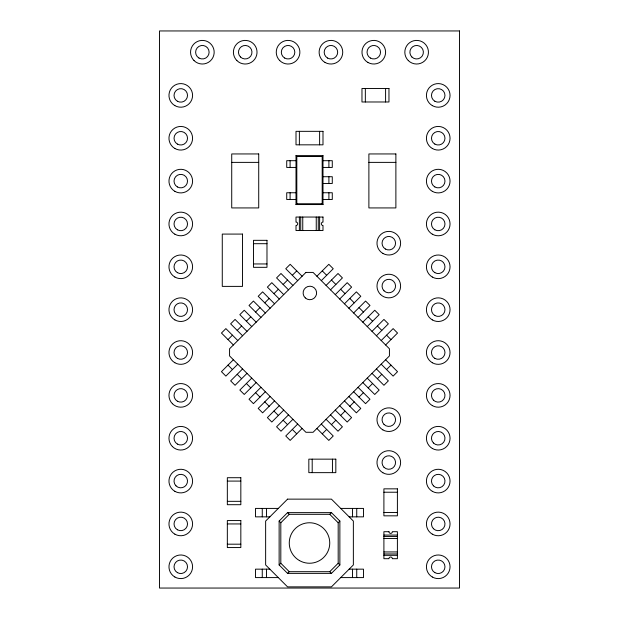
<?xml version="1.0" encoding="UTF-8"?>
<svg xmlns="http://www.w3.org/2000/svg" width="619" height="619" viewBox="0 0 619 619"><rect width="100%" height="100%" fill="white"/><g stroke="black" fill="none" stroke-linecap="round" stroke-linejoin="round"><path stroke-width="0.93" d="M322.994 204.556L322.19 203.752L322.19 156.437L322.994 155.632L296.006 155.632L296.006 204.556L322.994 204.556L322.994 155.632M296.006 204.556L296.811 203.752L296.811 156.437L296.006 155.632M228.016 339.591L232.434 335.173M237.201 330.399L241.619 325.989M246.393 321.215L250.803 316.804M255.577 312.03L259.988 307.62M264.762 302.846L269.18 298.428M273.946 293.661L278.364 289.243M283.138 284.469L287.549 280.059M292.323 275.285L296.733 270.874M233.386 359.747L221.455 371.679L225.873 376.097L237.804 364.165M316.897 276.236L328.828 264.313L333.239 268.723L321.307 280.655M242.571 368.939L230.639 380.863L235.058 385.281L246.989 373.35M326.081 285.429L338.013 273.497L342.423 277.908L330.5 289.839M251.755 378.124L239.832 390.055L244.242 394.465L256.173 382.534M335.266 294.613L347.197 282.682L351.615 287.1L339.684 299.023M260.947 387.308L249.016 399.24L253.426 403.65L265.358 391.726M344.458 303.797L356.382 291.866L360.8 296.284L348.868 308.216M270.132 396.493L258.2 408.424L262.618 412.842L274.542 400.911M353.642 312.982L365.574 301.058L369.984 305.469L358.053 317.4M279.316 405.685L267.385 417.608L271.803 422.026L283.734 410.095M362.827 322.174L374.758 310.243L379.168 314.653L367.245 326.584M288.5 414.869L276.577 426.801L280.987 431.211L292.919 419.28M372.011 331.358L383.942 319.427L388.361 323.838L376.429 335.769M297.693 424.054L285.761 435.985L290.172 440.395L302.103 428.464M381.196 340.543L393.127 328.612L397.545 333.03L385.614 344.961M322.251 433.849L326.67 429.431M331.444 424.657L335.854 420.247M340.628 415.473L345.038 411.062M349.812 406.288L354.223 401.878M358.997 397.104L363.415 392.686M368.181 387.92L372.599 383.501M377.373 378.727L381.784 374.317M386.558 369.543L390.968 365.133M279.13 521.066L287.564 512.633L331.436 512.633L339.87 521.066L339.87 564.938L331.436 573.372L287.564 573.372L279.13 564.938L279.13 521.066L280.817 522.753L280.817 563.251L289.251 571.685L329.749 571.685L338.183 563.251L338.183 522.753L329.749 514.319L289.251 514.319L280.817 522.753M279.13 564.938L280.817 563.251M329.749 514.319L331.436 512.633M287.564 573.372L289.251 571.685M338.183 522.753L339.87 521.066M296.811 156.437L322.19 156.437M296.006 160.692L286.721 160.692L286.721 167.44L296.006 167.44M322.994 160.692L332.279 160.692L332.279 167.44L322.994 167.44M231.723 162.379L258.719 162.379M368.885 162.379L395.881 162.379M322.994 176.717L332.279 176.717L332.279 183.472L322.994 183.472M296.006 192.749L286.721 192.749L286.721 199.496L296.006 199.496M322.994 192.749L332.279 192.749L332.279 199.496L322.994 199.496M296.811 203.752L322.19 203.752M253.488 243.7L266.982 243.7M253.488 263.949L266.982 263.949M227.335 481.087L240.83 481.087M383.904 492.221L397.398 492.221M227.335 501.328L240.83 501.328M278.287 508.416L255.508 508.416L255.508 516.85L269.853 516.85M340.713 508.416L363.492 508.416L363.492 516.85L349.147 516.85M383.904 512.462L397.398 512.462M227.335 523.937L240.83 523.937M383.904 535.071L397.398 535.071M383.904 536.433L397.398 536.433M383.904 538.445L397.398 538.445M227.335 544.186L240.83 544.186M383.904 551.947L397.398 551.947M383.904 553.966L397.398 553.966M383.904 555.32L397.398 555.32M269.853 569.155L255.508 569.155L255.508 577.589L278.287 577.589M349.147 569.155L363.492 569.155L363.492 577.589L340.713 577.589M322.267 270.874L326.677 275.285M331.451 280.059L335.862 284.469M340.636 289.243L345.054 293.661M349.82 298.428L354.238 302.846M359.012 307.62L363.423 312.03M368.197 316.804L372.607 321.215M377.381 325.989L381.799 330.399M386.566 335.173L390.984 339.591M302.103 276.236L290.172 264.313L285.761 268.723L297.693 280.655M385.606 359.763L397.53 371.694L393.119 376.104L381.188 364.173M292.919 285.429L280.987 273.497L276.577 277.908L288.5 289.839M376.414 368.947L388.345 380.878L383.935 385.289L372.004 373.365M283.734 294.613L271.803 282.682L267.385 287.1L279.316 299.023M367.229 378.132L379.161 390.063L374.743 394.481L362.819 382.55M274.542 303.797L262.618 291.866L258.2 296.284L270.132 308.216M358.045 387.324L369.976 399.247L365.558 403.665L353.627 391.734M265.358 312.982L253.426 301.058L249.016 305.469L260.947 317.4M348.861 396.508L360.784 408.439L356.374 412.85L344.443 400.919M256.173 322.174L244.242 310.243L239.832 314.653L251.755 326.584M339.669 405.693L351.6 417.624L347.189 422.034L335.258 410.103M246.989 331.358L235.058 319.427L230.639 323.838L242.571 335.769M330.484 414.877L342.415 426.808L338.005 431.219L326.074 419.295M237.804 340.543L225.873 328.612L221.455 333.03L233.386 344.961M321.3 424.061L333.231 435.993L328.813 440.411L316.889 428.48M228.016 365.117L232.434 369.535M237.201 374.302L241.619 378.72M246.393 383.494L250.803 387.904M255.577 392.678L259.988 397.089M264.762 401.863L269.18 406.281M273.946 411.047L278.364 415.465M283.138 420.239L287.549 424.649M292.323 429.424L296.733 433.834M287.564 512.633L289.251 514.319M338.183 563.251L339.87 564.938M329.749 571.685L331.436 573.372M385.591 88.478L385.591 101.98M365.342 88.478L365.342 101.98M356.737 508.416L356.737 516.85M356.737 569.155L356.737 577.589M352.521 508.416L352.521 516.85M352.521 569.155L352.521 577.589M332.442 459.151L332.442 472.645M328.906 160.692L328.906 167.44M328.906 176.717L328.906 183.472M328.906 192.749L328.906 199.496M319.621 131.336L319.621 144.831M319.621 217.045L319.621 230.539M318.267 217.045L318.267 230.539M316.247 217.045L316.247 230.539M312.2 459.151L312.2 472.645M302.753 217.045L302.753 230.539M300.733 217.045L300.733 230.539M299.379 131.336L299.379 144.831M299.379 217.045L299.379 230.539M290.094 160.692L290.094 167.44M290.094 192.749L290.094 199.496M266.479 508.416L266.479 516.85M266.479 569.155L266.479 577.589M262.263 508.416L262.263 516.85M262.263 569.155L262.263 577.589M305.918 272.422L229.572 348.776L229.572 355.933L305.918 432.286L313.082 432.286L389.428 355.933L389.428 348.776L313.082 272.422L305.918 272.422M287.564 499.138L265.636 521.066L265.636 564.938L287.564 586.866L331.436 586.866L353.364 564.938L353.364 521.066L331.436 499.138L287.564 499.138M459.491 30.95L159.509 30.95L159.509 588.05L459.491 588.05L459.491 30.95M388.964 88.478L361.968 88.478L361.968 101.98L388.964 101.98L388.964 88.478M322.994 131.336L296.006 131.336L296.006 144.831L322.994 144.831L322.994 131.336M258.719 153.945L231.723 153.945L231.723 207.93L258.719 207.93L258.719 153.945M395.881 153.945L368.885 153.945L368.885 207.93L395.881 207.93L395.881 153.945M322.994 217.045L296.006 217.045L296.006 222.105A1.687 1.687 0 0 1 297.693 223.792A1.687 1.687 0 0 1 296.006 225.478L296.006 230.539L322.994 230.539L322.994 225.478A1.687 1.687 0 0 1 321.307 223.792A1.687 1.687 0 0 1 322.994 222.105L322.994 217.045M242.516 234.083L222.275 234.083L222.275 286.388L242.516 286.388L242.516 234.083M266.982 240.327L253.488 240.327L253.488 267.323L266.982 267.323L266.982 240.327M335.823 459.151L308.827 459.151L308.827 472.645L335.823 472.645L335.823 459.151M240.83 477.713L227.335 477.713L227.335 504.702L240.83 504.702L240.83 477.713M397.398 488.848L383.904 488.848L383.904 515.836L397.398 515.836L397.398 488.848M240.83 520.564L227.335 520.564L227.335 547.56L240.83 547.56L240.83 520.564M388.964 531.698L383.904 531.698L383.904 558.694L388.964 558.694A1.687 1.687 0 0 1 390.651 557.007A1.687 1.687 0 0 1 392.338 558.694L397.398 558.694L397.398 531.698L392.338 531.698A1.687 1.687 0 0 1 390.651 533.385A1.687 1.687 0 0 1 388.964 531.698M305.291 297.925A6.747 6.747 0 0 0 316.448 294.435A6.747 6.747 0 0 0 307.852 286.52A6.747 6.747 0 0 0 305.291 297.925M299.379 560.535A20.249 20.249 0 0 0 329.749 543.002A20.249 20.249 0 0 0 299.379 525.469A20.249 20.249 0 0 0 299.379 560.535M432.325 577.016A11.807 11.807 0 0 0 450.044 566.795A11.807 11.807 0 0 0 432.325 556.566A11.807 11.807 0 0 0 432.325 577.016M432.325 534.166A11.807 11.807 0 0 0 450.044 523.937A11.807 11.807 0 0 0 432.325 513.708A11.807 11.807 0 0 0 432.325 534.166M432.325 491.316A11.807 11.807 0 0 0 450.044 481.087A11.807 11.807 0 0 0 432.325 470.858A11.807 11.807 0 0 0 432.325 491.316M432.325 448.458A11.807 11.807 0 0 0 450.044 438.229A11.807 11.807 0 0 0 432.325 428A11.807 11.807 0 0 0 432.325 448.458M432.325 405.607A11.807 11.807 0 0 0 450.044 395.379A11.807 11.807 0 0 0 432.325 385.15A11.807 11.807 0 0 0 432.325 405.607M432.325 362.749A11.807 11.807 0 0 0 450.044 352.521A11.807 11.807 0 0 0 432.325 342.292A11.807 11.807 0 0 0 432.325 362.749M432.325 319.899A11.807 11.807 0 0 0 450.044 309.67A11.807 11.807 0 0 0 432.325 299.441A11.807 11.807 0 0 0 432.325 319.899M432.325 277.041A11.807 11.807 0 0 0 450.044 266.812A11.807 11.807 0 0 0 432.325 256.583A11.807 11.807 0 0 0 432.325 277.041M432.325 234.191A11.807 11.807 0 0 0 450.044 223.962A11.807 11.807 0 0 0 432.325 213.733A11.807 11.807 0 0 0 432.325 234.191M432.325 191.333A11.807 11.807 0 0 0 450.044 181.104A11.807 11.807 0 0 0 432.325 170.883A11.807 11.807 0 0 0 432.325 191.333M432.325 148.483A11.807 11.807 0 0 0 450.044 138.254A11.807 11.807 0 0 0 432.325 128.025A11.807 11.807 0 0 0 432.325 148.483M432.325 105.625A11.807 11.807 0 0 0 450.044 95.396A11.807 11.807 0 0 0 432.325 85.174A11.807 11.807 0 0 0 432.325 105.625M408.285 60.561A11.807 11.807 0 0 0 428.039 55.261A11.807 11.807 0 0 0 413.577 40.8A11.807 11.807 0 0 0 408.285 60.561M367.879 62.434A11.807 11.807 0 0 0 385.591 52.205A11.807 11.807 0 0 0 367.879 41.984A11.807 11.807 0 0 0 367.879 62.434M325.021 62.434A11.807 11.807 0 0 0 342.74 52.205A11.807 11.807 0 0 0 325.021 41.984A11.807 11.807 0 0 0 325.021 62.434M279.718 60.561A11.807 11.807 0 0 0 299.48 55.261A11.807 11.807 0 0 0 285.019 40.8A11.807 11.807 0 0 0 279.718 60.561M236.868 60.561A11.807 11.807 0 0 0 256.63 55.261A11.807 11.807 0 0 0 242.161 40.8A11.807 11.807 0 0 0 236.868 60.561M194.018 60.561A11.807 11.807 0 0 0 213.772 55.261A11.807 11.807 0 0 0 199.31 40.8A11.807 11.807 0 0 0 194.018 60.561M174.868 105.625A11.807 11.807 0 0 0 192.579 95.396A11.807 11.807 0 0 0 174.868 85.174A11.807 11.807 0 0 0 174.868 105.625M174.868 148.483A11.807 11.807 0 0 0 192.579 138.254A11.807 11.807 0 0 0 174.868 128.025A11.807 11.807 0 0 0 174.868 148.483M174.868 191.333A11.807 11.807 0 0 0 192.579 181.104A11.807 11.807 0 0 0 174.868 170.883A11.807 11.807 0 0 0 174.868 191.333M174.868 234.191A11.807 11.807 0 0 0 192.579 223.962A11.807 11.807 0 0 0 174.868 213.733A11.807 11.807 0 0 0 174.868 234.191M174.868 277.041A11.807 11.807 0 0 0 192.579 266.812A11.807 11.807 0 0 0 174.868 256.583A11.807 11.807 0 0 0 174.868 277.041M174.868 319.899A11.807 11.807 0 0 0 192.579 309.67A11.807 11.807 0 0 0 174.868 299.441A11.807 11.807 0 0 0 174.868 319.899M174.868 362.749A11.807 11.807 0 0 0 192.579 352.521A11.807 11.807 0 0 0 174.868 342.292A11.807 11.807 0 0 0 174.868 362.749M172.422 403.727A11.807 11.807 0 0 0 192.176 398.435A11.807 11.807 0 0 0 177.715 383.966A11.807 11.807 0 0 0 172.422 403.727M172.422 446.578A11.807 11.807 0 0 0 192.176 441.285A11.807 11.807 0 0 0 177.715 426.824A11.807 11.807 0 0 0 172.422 446.578M174.868 491.316A11.807 11.807 0 0 0 192.579 481.087A11.807 11.807 0 0 0 174.868 470.858A11.807 11.807 0 0 0 174.868 491.316M174.868 534.166A11.807 11.807 0 0 0 192.579 523.937A11.807 11.807 0 0 0 174.868 513.708A11.807 11.807 0 0 0 174.868 534.166M174.868 577.016A11.807 11.807 0 0 0 192.579 566.795A11.807 11.807 0 0 0 174.868 556.566A11.807 11.807 0 0 0 174.868 577.016M382.89 472.754A11.807 11.807 0 0 0 400.609 462.525A11.807 11.807 0 0 0 382.89 452.296A11.807 11.807 0 0 0 382.89 472.754M382.89 429.896A11.807 11.807 0 0 0 400.609 419.674A11.807 11.807 0 0 0 382.89 409.445A11.807 11.807 0 0 0 382.89 429.896M380.445 294.396A11.807 11.807 0 0 0 400.207 289.104A11.807 11.807 0 0 0 385.738 274.643A11.807 11.807 0 0 0 380.445 294.396M382.89 253.426A11.807 11.807 0 0 0 400.609 243.197A11.807 11.807 0 0 0 382.89 232.968A11.807 11.807 0 0 0 382.89 253.426M434.855 572.637A6.747 6.747 0 0 0 444.976 566.795A6.747 6.747 0 0 0 434.855 560.946A6.747 6.747 0 0 0 434.855 572.637M433.455 528.711A6.747 6.747 0 0 0 444.751 525.686A6.747 6.747 0 0 0 436.48 517.422A6.747 6.747 0 0 0 433.455 528.711M433.455 400.145A6.747 6.747 0 0 0 444.751 397.119A6.747 6.747 0 0 0 436.48 388.856A6.747 6.747 0 0 0 433.455 400.145M434.855 315.512A6.747 6.747 0 0 0 444.976 309.67A6.747 6.747 0 0 0 434.855 303.821A6.747 6.747 0 0 0 434.855 315.512M434.855 272.662A6.747 6.747 0 0 0 444.976 266.812A6.747 6.747 0 0 0 434.855 260.97A6.747 6.747 0 0 0 434.855 272.662M434.855 229.804A6.747 6.747 0 0 0 444.976 223.962A6.747 6.747 0 0 0 434.855 218.12A6.747 6.747 0 0 0 434.855 229.804M434.855 101.245A6.747 6.747 0 0 0 444.976 95.396A6.747 6.747 0 0 0 434.855 89.554A6.747 6.747 0 0 0 434.855 101.245M411.859 56.979A6.747 6.747 0 0 0 423.156 53.954A6.747 6.747 0 0 0 414.885 45.69A6.747 6.747 0 0 0 411.859 56.979M370.41 58.054A6.747 6.747 0 0 0 380.53 52.205A6.747 6.747 0 0 0 370.41 46.363A6.747 6.747 0 0 0 370.41 58.054M327.552 58.054A6.747 6.747 0 0 0 337.672 52.205A6.747 6.747 0 0 0 327.552 46.363A6.747 6.747 0 0 0 327.552 58.054M284.701 58.054A6.747 6.747 0 0 0 294.822 52.205A6.747 6.747 0 0 0 284.701 46.363A6.747 6.747 0 0 0 284.701 58.054M240.451 56.979A6.747 6.747 0 0 0 251.74 53.954A6.747 6.747 0 0 0 243.476 45.69A6.747 6.747 0 0 0 240.451 56.979M177.398 144.095A6.747 6.747 0 0 0 187.518 138.254A6.747 6.747 0 0 0 177.398 132.412A6.747 6.747 0 0 0 177.398 144.095M177.398 186.953A6.747 6.747 0 0 0 187.518 181.104A6.747 6.747 0 0 0 177.398 175.262A6.747 6.747 0 0 0 177.398 186.953M177.398 229.804A6.747 6.747 0 0 0 187.518 223.962A6.747 6.747 0 0 0 177.398 218.12A6.747 6.747 0 0 0 177.398 229.804M177.398 272.662A6.747 6.747 0 0 0 187.518 266.812A6.747 6.747 0 0 0 177.398 260.97A6.747 6.747 0 0 0 177.398 272.662M177.398 315.512A6.747 6.747 0 0 0 187.518 309.67A6.747 6.747 0 0 0 177.398 303.821A6.747 6.747 0 0 0 177.398 315.512M177.398 358.37A6.747 6.747 0 0 0 187.518 352.521A6.747 6.747 0 0 0 177.398 346.679A6.747 6.747 0 0 0 177.398 358.37M177.398 401.22A6.747 6.747 0 0 0 187.518 395.379A6.747 6.747 0 0 0 177.398 389.529A6.747 6.747 0 0 0 177.398 401.22M177.398 444.078A6.747 6.747 0 0 0 187.518 438.229A6.747 6.747 0 0 0 177.398 432.387A6.747 6.747 0 0 0 177.398 444.078M175.997 485.853A6.747 6.747 0 0 0 187.286 482.828A6.747 6.747 0 0 0 179.023 474.564A6.747 6.747 0 0 0 175.997 485.853M177.398 529.779A6.747 6.747 0 0 0 187.518 523.937A6.747 6.747 0 0 0 177.398 518.095A6.747 6.747 0 0 0 177.398 529.779M177.398 572.637A6.747 6.747 0 0 0 187.518 566.795A6.747 6.747 0 0 0 177.398 560.946A6.747 6.747 0 0 0 177.398 572.637M433.455 443.003A6.747 6.747 0 0 0 444.751 439.977A6.747 6.747 0 0 0 436.48 431.714A6.747 6.747 0 0 0 433.455 443.003M434.855 358.37A6.747 6.747 0 0 0 444.976 352.521A6.747 6.747 0 0 0 434.855 346.679A6.747 6.747 0 0 0 434.855 358.37M434.855 186.953A6.747 6.747 0 0 0 444.976 181.104A6.747 6.747 0 0 0 434.855 175.262A6.747 6.747 0 0 0 434.855 186.953M434.855 144.095A6.747 6.747 0 0 0 444.976 138.254A6.747 6.747 0 0 0 434.855 132.412A6.747 6.747 0 0 0 434.855 144.095M433.455 485.853A6.747 6.747 0 0 0 444.751 482.828A6.747 6.747 0 0 0 436.48 474.564A6.747 6.747 0 0 0 433.455 485.853M177.398 101.245A6.747 6.747 0 0 0 187.518 95.396A6.747 6.747 0 0 0 177.398 89.554A6.747 6.747 0 0 0 177.398 101.245M198.993 58.054A6.747 6.747 0 0 0 209.114 52.205A6.747 6.747 0 0 0 198.993 46.363A6.747 6.747 0 0 0 198.993 58.054M384.028 467.299A6.747 6.747 0 0 0 395.317 464.273A6.747 6.747 0 0 0 387.053 456.01A6.747 6.747 0 0 0 384.028 467.299M384.028 424.441A6.747 6.747 0 0 0 395.317 421.415A6.747 6.747 0 0 0 387.053 413.152A6.747 6.747 0 0 0 384.028 424.441M384.028 290.822A6.747 6.747 0 0 0 395.317 287.796A6.747 6.747 0 0 0 387.053 279.533A6.747 6.747 0 0 0 384.028 290.822M385.42 249.039A6.747 6.747 0 0 0 395.549 243.197A6.747 6.747 0 0 0 385.42 237.348A6.747 6.747 0 0 0 385.42 249.039"/></g></svg>
